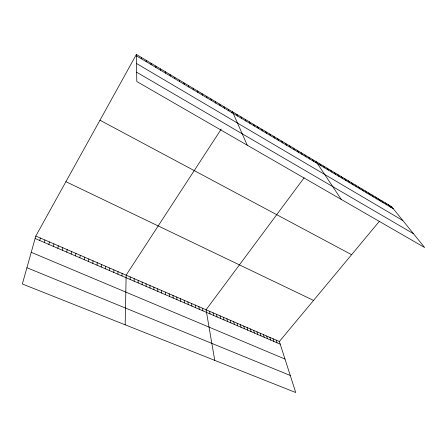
<?xml version="1.0" encoding="UTF-8"?>
<svg xmlns="http://www.w3.org/2000/svg" width="447" height="447" viewBox="0 0 447 447"><rect width="100%" height="100%" fill="white"/><g stroke="black" fill="none" stroke-linecap="round" stroke-linejoin="round"><path stroke-width="0.67" d="M130.138 279.47L130.166 276.9M125.177 324.813L126.138 275.156L221.215 129.144M122.009 275.967L122.087 273.402M117.907 274.195L118.014 271.636M113.784 272.419L113.912 269.865M109.632 270.631L109.789 268.077M105.458 268.826L105.643 266.283M101.257 267.015L101.475 264.479M97.033 265.194L97.278 262.657M92.78 263.361L93.054 260.83M88.506 261.517L88.808 258.992M84.204 259.668L84.539 257.142M79.879 257.802L80.242 255.282M75.521 255.924L75.917 253.41M71.14 254.036L71.57 251.527M66.737 252.136L67.195 249.633M62.301 250.225L62.792 247.727M57.842 248.297L58.361 245.811M53.349 246.364L53.908 243.883M48.835 244.414L49.421 241.939M44.292 242.458L44.912 239.989M39.716 240.486L40.375 238.022M35.805 236.044L22.35 283.996L295.73 392.522L279.358 341.502L35.805 236.044L136.374 54.478L391.6 206.631L424.65 247.532L136.81 81.527L136.374 54.478M231.753 112.957L232.513 111.789L247.241 145.214M304.139 177.772L206.078 309.771L214.756 360.377M315.347 162.691L316.13 161.635L341.296 199.457M279.358 341.502L379.453 221.226M390.807 207.581L391.6 206.631M26.915 267.731L290.259 375.474M31.24 252.315L284.996 359.07M35.117 238.502L280.219 344.173M65.916 181.683L313.548 300.418M99.955 120.221L351.599 254.701M136.659 72.224L413.503 233.736M136.519 63.524L402.876 220.589M136.396 55.836L393.31 208.743M388.376 204.709L390.069 206.816M385.135 202.776L386.806 204.877M381.872 200.832L383.532 202.927M378.592 198.876L380.235 200.96M375.296 196.909L376.916 198.988M371.977 194.931L373.58 197.004M368.635 192.942L370.222 195.004M365.277 190.942L366.847 192.998M361.902 188.925L363.456 190.975M358.505 186.902L360.042 188.941M355.091 184.862L356.605 186.896M351.655 182.817L353.147 184.84M348.196 180.756L349.671 182.773M344.715 178.683L346.174 180.689M341.217 176.593L342.653 178.599M337.697 174.498L339.117 176.487M334.155 172.386L335.552 174.369M330.596 170.262L331.97 172.235M327.008 168.128L328.366 170.089M323.404 165.977L324.74 167.932M319.778 163.814L321.091 165.759M312.392 159.411L313.66 161.339M308.637 157.171L309.883 159.093M304.854 154.919L306.078 156.824M301.054 152.65L302.25 154.55M297.221 150.365L298.4 152.254M293.372 148.069L294.523 149.946M289.494 145.761L290.623 147.627M285.594 143.431L286.695 145.292M281.666 141.09L282.744 142.939M277.716 138.738L278.766 140.57M273.737 136.369L274.76 138.19M269.731 133.977L270.731 135.793M265.702 131.58L266.68 133.379M261.651 129.161L262.596 130.949M257.567 126.73L258.489 128.501M253.46 124.277L254.354 126.043M249.325 121.813L250.191 123.562M245.163 119.332L246.001 121.07M240.978 116.835L241.782 118.561M236.759 114.32L237.536 116.03M228.238 109.241L228.959 110.929M223.936 106.677L224.623 108.347M219.606 104.095L220.265 105.755M215.247 101.497L215.873 103.14M210.855 98.882L211.453 100.508M206.441 96.245L207 97.859M201.988 93.596L202.519 95.189M276.207 340.133L277.045 342.804M197.513 90.925L198.004 92.507M273.039 338.765L273.86 341.435M269.854 337.384L270.658 340.055M266.652 335.999L267.44 338.664M193.003 88.232L193.462 89.802M263.434 334.602L264.205 337.273M260.199 333.205L260.953 335.87M256.947 331.797L257.684 334.457M188.461 85.528L188.891 87.081M253.678 330.383L254.399 333.043M250.393 328.958L251.097 331.618M247.09 327.528L247.778 330.188M183.89 82.801L184.281 84.338M243.771 326.092L244.436 328.746M240.436 324.645L241.084 327.299M237.083 323.192L237.709 325.846M179.286 80.058L179.644 81.578M233.708 321.734L234.317 324.382M230.317 320.264L230.909 322.913M226.908 318.789L227.484 321.438M174.648 77.292L174.973 78.795M223.483 317.309L224.036 319.951M220.041 315.817L220.572 318.46M216.577 314.314L217.091 316.957M169.977 74.509L170.268 75.996M213.096 312.811L213.588 315.448M209.593 311.291L210.068 313.928M165.278 71.71L165.53 73.179M202.48 308.212L202.91 310.844M198.859 306.648L199.273 309.274M160.546 68.888L160.764 70.335M195.222 305.072L195.613 307.698M191.567 303.485L191.931 306.111M187.891 301.893L188.232 304.513M155.779 66.044L155.958 67.48M184.192 300.295L184.51 302.91M180.471 298.68L180.767 301.3M176.733 297.065L177.006 299.674M150.98 63.183L151.12 64.597M172.972 295.433L173.224 298.043M169.19 293.796L169.419 296.406M165.384 292.148L165.591 294.752M146.147 60.3L146.247 61.697M161.563 290.494L161.741 293.092M157.713 288.829L157.869 291.427M153.846 287.153L153.975 289.745M141.274 57.4L141.336 58.775M149.957 285.471L150.063 288.058M146.04 283.772L146.124 286.359M142.107 282.068L142.163 284.655M138.151 280.358L138.179 282.934M134.167 278.632L134.173 281.208"/></g></svg>
